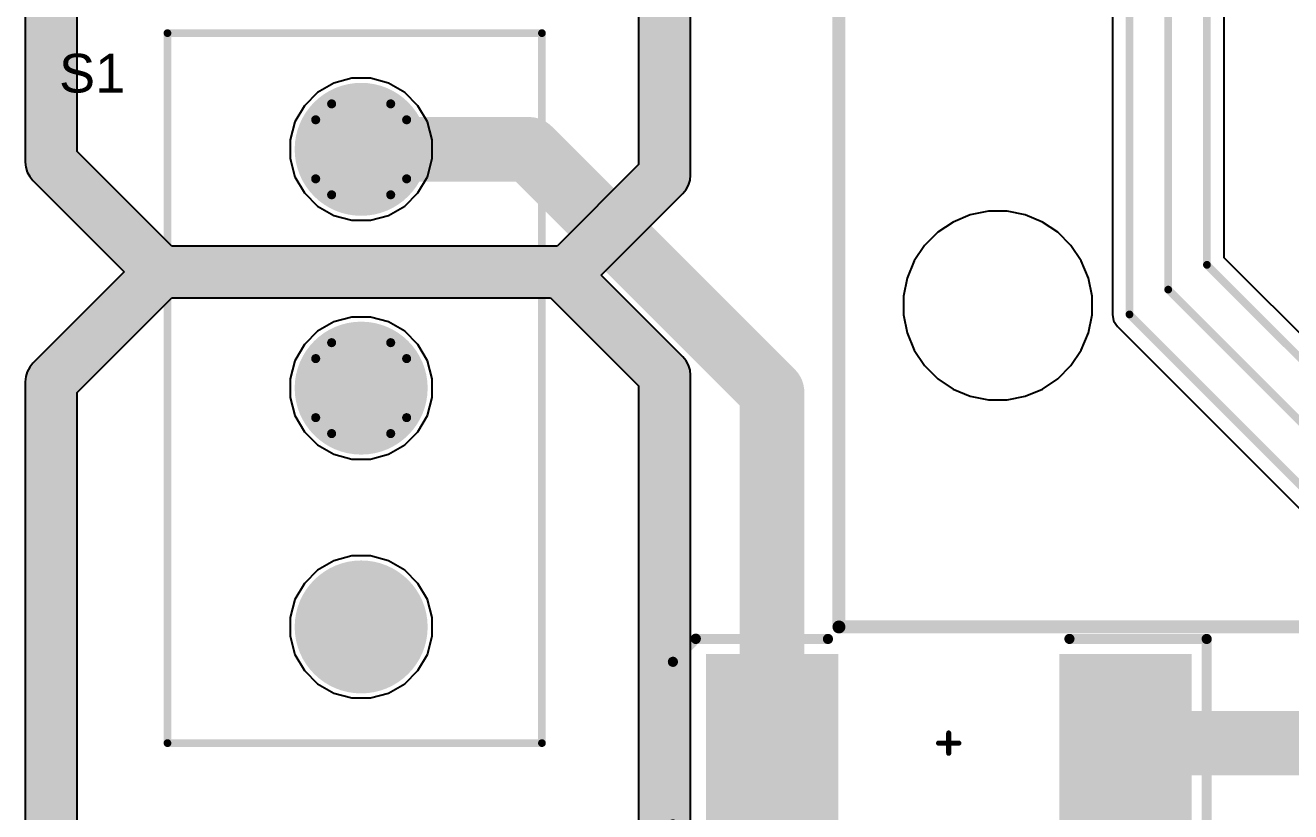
# Model space of a CAD drawing. Header units: millimetres. Extents: x -0.02 to 3.96, y -0.02 to 1.99.
# Drawn here: x 1.545 to 2.525, y 0.927 to 1.536 of the extents above; entities that cross this region are included whole.
import ezdxf

# ---------------------------------------------------------------- set-up
doc = ezdxf.new("R2010")
doc.units = ezdxf.units.MM
doc.header["$MEASUREMENT"] = 0
for name, color, linetype in [('BottomLayer', 5, 'Continuous'), ('BottomOverlay', 54, 'Continuous'), ('BottomPaste', 16, 'Continuous'), ('BottomSolder', 6, 'Continuous'), ('InternalPlane1', 76, 'Continuous'), ('InternalPlane2', 16, 'Continuous'), ('Mechanical1', 6, 'Continuous'), ('MultiLayer', 9, 'Continuous'), ('PadHoleLayer', 156, 'Continuous'), ('TopLayer', 1, 'Continuous'), ('TopOverlay', 2, 'Continuous'), ('TopSolder', 216, 'Continuous')]:
    doc.layers.add(name, color=color, linetype=linetype)
doc.styles.add('Arial', font='arial.ttf', dxfattribs={"height": 0.2})

# ---------------------------------------------------------------- blocks, each defined once
blk = doc.blocks.new('DB15_F______191_015_213_3')
at = {"layer": 'BottomSolder'}
h = blk.add_hatch(color=6, dxfattribs=at)
edge = h.paths.add_edge_path()
edge.add_arc((-1.037, -0.056), 0.004, 0, 360)
at = {"layer": 'InternalPlane1'}
h = blk.add_hatch(color=76, dxfattribs=at)
edge = h.paths.add_edge_path()
edge.add_arc((-1.037, -0.056), 0.083, 0, 360)
at = {"layer": 'InternalPlane2'}
h = blk.add_hatch(color=16, dxfattribs=at)
edge = h.paths.add_edge_path()
edge.add_arc((-1.037, -0.056), 0.083, 0, 360)
at = {"layer": 'PadHoleLayer'}
h = blk.add_hatch(color=156, dxfattribs=at)
edge = h.paths.add_edge_path()
edge.add_arc((-1.037, -0.056), 0.063, 0, 360)
at = {"layer": 'TopSolder'}
h = blk.add_hatch(color=216, dxfattribs=at)
edge = h.paths.add_edge_path()
edge.add_arc((-1.037, -0.056), 0.004, 0, 360)
at = {"layer": 'TopOverlay', "const_width": 0.01}
for points in [[(-1.16, -0.305), (-1.16, 0.19)], [(-1.16, -0.305), (0.389, -0.305)]]:
    blk.add_lwpolyline(points, dxfattribs=at)
at = {"layer": 'TopOverlay', "const_width": 0.005}
blk.add_lwpolyline([(-1.1625, -0.305, 1), (-1.1575, -0.305, 1)], format="xyb", close=True, dxfattribs=at)
blk.add_lwpolyline([(-1.1625, -0.305, 1), (-1.1575, -0.305, 1)], format="xyb", close=True, dxfattribs=at)
blk = doc.blocks.new('CS12ANW03_7')
at = {"layer": 'BottomLayer'}
h = blk.add_hatch(color=5, dxfattribs=at)
edge = h.paths.add_edge_path()
edge.add_arc((-0.185, 0), 0.045, 0, 360)
h = blk.add_hatch(color=5, dxfattribs=at)
edge = h.paths.add_edge_path()
edge.add_arc((0, 0), 0.045, 0, 360)
h = blk.add_hatch(color=5, dxfattribs=at)
edge = h.paths.add_edge_path()
edge.add_arc((0.185, 0), 0.045, 0, 360)
at = {"layer": 'BottomSolder'}
h = blk.add_hatch(color=6, dxfattribs=at)
edge = h.paths.add_edge_path()
edge.add_arc((-0.185, 0), 0.049, 0, 360)
h = blk.add_hatch(color=6, dxfattribs=at)
edge = h.paths.add_edge_path()
edge.add_arc((0, 0), 0.049, 0, 360)
h = blk.add_hatch(color=6, dxfattribs=at)
edge = h.paths.add_edge_path()
edge.add_arc((0.185, 0), 0.049, 0, 360)
at = {"layer": 'InternalPlane1'}
h = blk.add_hatch(color=76, dxfattribs=at)
edge = h.paths.add_edge_path()
edge.add_arc((-0.185, 0), 0.0515, 0, 360)
h = blk.add_hatch(color=76, dxfattribs=at)
edge = h.paths.add_edge_path()
edge.add_arc((0, 0), 0.0515, 0, 360)
h = blk.add_hatch(color=76, dxfattribs=at)
edge = h.paths.add_edge_path()
edge.add_arc((0.185, 0), 0.0515, 0, 360)
at = {"layer": 'InternalPlane2'}
h = blk.add_hatch(color=16, dxfattribs=at)
edge = h.paths.add_edge_path()
edge.add_arc((-0.185, 0), 0.0515, 0, 360)
at = {"layer": 'MultiLayer'}
h = blk.add_hatch(color=9, dxfattribs=at)
edge = h.paths.add_edge_path()
edge.add_arc((-0.185, 0), 0.045, 0, 360)
h = blk.add_hatch(color=9, dxfattribs=at)
edge = h.paths.add_edge_path()
edge.add_arc((0, 0), 0.045, 0, 360)
h = blk.add_hatch(color=9, dxfattribs=at)
edge = h.paths.add_edge_path()
edge.add_arc((0.185, 0), 0.045, 0, 360)
at = {"layer": 'PadHoleLayer'}
h = blk.add_hatch(color=156, dxfattribs=at)
edge = h.paths.add_edge_path()
edge.add_arc((-0.185, 0), 0.0315, 0, 360)
h = blk.add_hatch(color=156, dxfattribs=at)
edge = h.paths.add_edge_path()
edge.add_arc((0, 0), 0.0315, 0, 360)
h = blk.add_hatch(color=156, dxfattribs=at)
edge = h.paths.add_edge_path()
edge.add_arc((0.185, 0), 0.0315, 0, 360)
at = {"layer": 'TopLayer'}
h = blk.add_hatch(color=1, dxfattribs=at)
edge = h.paths.add_edge_path()
edge.add_arc((-0.185, 0), 0.045, 0, 360)
h = blk.add_hatch(color=1, dxfattribs=at)
edge = h.paths.add_edge_path()
edge.add_arc((0, 0), 0.045, 0, 360)
h = blk.add_hatch(color=1, dxfattribs=at)
edge = h.paths.add_edge_path()
edge.add_arc((0.185, 0), 0.045, 0, 360)
at = {"layer": 'TopSolder'}
h = blk.add_hatch(color=216, dxfattribs=at)
edge = h.paths.add_edge_path()
edge.add_arc((-0.185, 0), 0.049, 0, 360)
h = blk.add_hatch(color=216, dxfattribs=at)
edge = h.paths.add_edge_path()
edge.add_arc((0, 0), 0.049, 0, 360)
h = blk.add_hatch(color=216, dxfattribs=at)
edge = h.paths.add_edge_path()
edge.add_arc((0.185, 0), 0.049, 0, 360)
at = {"layer": 'InternalPlane2', "const_width": 0.007}
for points in [[(-0.02287, 0.03522, -0.296213), (0.02287, 0.03522)], [(0.16213, 0.03522, -0.296213), (0.20787, 0.03522)], [(-0.03522, -0.02287, -0.296213), (-0.03522, 0.02287)], [(0.03522, 0.02287, -0.296213), (0.03522, -0.02287)], [(0.14978, -0.02287, -0.296213), (0.14978, 0.02287)], [(0.22022, 0.02287, -0.296213), (0.22022, -0.02287)], [(0.02287, -0.03522, -0.296213), (-0.02287, -0.03522)], [(0.20787, -0.03522, -0.296213), (0.16213, -0.03522)]]:
    blk.add_lwpolyline(points, format="xyb", dxfattribs=at)
at = {"layer": 'InternalPlane2', "const_width": 0.0035}
for points in [[(-0.02462, 0.03522, 1), (-0.02112, 0.03522, 1)], [(0.02112, 0.03522, 1), (0.02462, 0.03522, 1)], [(0.16038, 0.03522, 1), (0.16388, 0.03522, 1)], [(0.20612, 0.03522, 1), (0.20962, 0.03522, 1)], [(-0.03697, 0.02287, 1), (-0.03347, 0.02287, 1)], [(0.03347, 0.02287, 1), (0.03697, 0.02287, 1)], [(0.14803, 0.02287, 1), (0.15153, 0.02287, 1)], [(0.21847, 0.02287, 1), (0.22197, 0.02287, 1)], [(-0.03697, -0.02287, 1), (-0.03347, -0.02287, 1)], [(0.03347, -0.02287, 1), (0.03697, -0.02287, 1)], [(0.14803, -0.02287, 1), (0.15153, -0.02287, 1)], [(0.21847, -0.02287, 1), (0.22197, -0.02287, 1)], [(-0.02462, -0.03522, 1), (-0.02112, -0.03522, 1)], [(0.02112, -0.03522, 1), (0.02462, -0.03522, 1)], [(0.16038, -0.03522, 1), (0.16388, -0.03522, 1)], [(0.20612, -0.03522, 1), (0.20962, -0.03522, 1)]]:
    blk.add_lwpolyline(points, format="xyb", close=True, dxfattribs=at)
at = {"layer": 'TopOverlay', "const_width": 0.006}
for points in [[(-0.275, 0.15), (0.275, 0.15)], [(-0.275, 0.15), (-0.275, -0.14)], [(0.275, 0.15), (0.275, -0.14)], [(-0.275, -0.14), (0.275, -0.14)]]:
    blk.add_lwpolyline(points, dxfattribs=at)
at = {"layer": 'TopOverlay', "const_width": 0.003}
for points in [[(-0.2765, 0.15, 1), (-0.2735, 0.15, 1)], [(-0.2765, 0.15, 1), (-0.2735, 0.15, 1)], [(0.2735, 0.15, 1), (0.2765, 0.15, 1)], [(0.2735, 0.15, 1), (0.2765, 0.15, 1)], [(-0.2765, -0.14, 1), (-0.2735, -0.14, 1)], [(-0.2765, -0.14, 1), (-0.2735, -0.14, 1)], [(0.2735, -0.14, 1), (0.2765, -0.14, 1)], [(0.2735, -0.14, 1), (0.2765, -0.14, 1)]]:
    blk.add_lwpolyline(points, format="xyb", close=True, dxfattribs=at)
blk = doc.blocks.new('SMC_B_20')
at = {"layer": 'BottomLayer'}
for points in [[(-0.18406, 0.06496), (-0.08957, 0.06496), (-0.08957, -0.06496), (-0.18406, -0.06496)], [(0.08957, 0.06496), (0.18406, 0.06496), (0.18406, -0.06496), (0.08957, -0.06496)]]:
    blk.add_hatch(color=5, dxfattribs=at).paths.add_polyline_path(points)
at = {"layer": 'BottomPaste'}
for points in [[(-0.18406, 0.06496), (-0.08957, 0.06496), (-0.08957, -0.06496), (-0.18406, -0.06496)], [(0.08957, 0.06496), (0.18406, 0.06496), (0.18406, -0.06496), (0.08957, -0.06496)]]:
    blk.add_hatch(color=16, dxfattribs=at).paths.add_polyline_path(points)
at = {"layer": 'BottomSolder'}
for points in [[(-0.18806, 0.06896), (-0.08557, 0.06896), (-0.08557, -0.06896), (-0.18806, -0.06896)], [(0.08557, 0.06896), (0.18806, 0.06896), (0.18806, -0.06896), (0.08557, -0.06896)]]:
    blk.add_hatch(color=6, dxfattribs=at).paths.add_polyline_path(points)
at = {"layer": 'BottomOverlay', "const_width": 0.00787}
for points in [[(-0.1998, 0.08071), (-0.1998, -0.08071)], [(-0.0935, 0.08071), (-0.1998, 0.08071)], [(0.19587, 0.08071), (0.0935, 0.08071)], [(0.21358, 0.06299), (0.19587, 0.08071)], [(0.21358, 0.06299), (0.21358, -0.06299)], [(0.21358, -0.06299), (0.19587, -0.08091)], [(-0.0935, -0.08071), (-0.1998, -0.08071)], [(0.19587, -0.08071), (0.0935, -0.08071)]]:
    blk.add_lwpolyline(points, dxfattribs=at)
at = {"layer": 'BottomOverlay', "const_width": 0.00394}
for points in [[(-0.20177, 0.08071, 1), (-0.19783, 0.08071, 1)], [(-0.20177, 0.08071, 1), (-0.19783, 0.08071, 1)], [(-0.09547, 0.08071, 1), (-0.09154, 0.08071, 1)], [(0.09154, 0.08071, 1), (0.09547, 0.08071, 1)], [(0.1939, 0.08071, 1), (0.19783, 0.08071, 1)], [(0.1939, 0.08071, 1), (0.19783, 0.08071, 1)], [(0.21161, 0.06299, 1), (0.21555, 0.06299, 1)], [(0.21161, 0.06299, 1), (0.21555, 0.06299, 1)], [(0.21161, -0.06299, 1), (0.21555, -0.06299, 1)], [(0.21161, -0.06299, 1), (0.21555, -0.06299, 1)], [(-0.20177, -0.08071, 1), (-0.19783, -0.08071, 1)], [(-0.20177, -0.08071, 1), (-0.19783, -0.08071, 1)], [(-0.09547, -0.08071, 1), (-0.09154, -0.08071, 1)], [(0.09154, -0.08071, 1), (0.09547, -0.08071, 1)], [(0.1939, -0.08071, 1), (0.19783, -0.08071, 1)], [(0.1939, -0.08091, 1), (0.19783, -0.08091, 1)]]:
    blk.add_lwpolyline(points, format="xyb", close=True, dxfattribs=at)
at = {"layer": 'Mechanical1', "const_width": 0.00394}
for points in [[(0, 0.00787), (0, -0.00787)], [(0.00787, 0), (-0.00787, 0)]]:
    blk.add_lwpolyline(points, dxfattribs=at)
at = {"layer": 'Mechanical1', "const_width": 0.00197}
for points in [[(-0.00098, 0.00787, 1), (0.00098, 0.00787, 1)], [(-0.00886, 0, 1), (-0.00689, 0, 1)], [(0.00689, 0, 1), (0.00886, 0, 1)], [(-0.00098, -0.00787, 1), (0.00098, -0.00787, 1)]]:
    blk.add_lwpolyline(points, format="xyb", close=True, dxfattribs=at)

msp = doc.modelspace()

# ---------------------------------------------------------------- linework, layer by layer
at = {"layer": 'BottomLayer', "const_width": 0.05}
for points in [[(1.805, 1.44), (1.935, 1.44)], [(1.935, 1.44), (2.12319, 1.25181)], [(2.12319, 0.98), (2.12319, 1.25181)], [(2.39681, 0.98), (2.555, 0.98)]]:
    msp.add_lwpolyline(points, dxfattribs=at)
at = {"layer": 'BottomLayer', "const_width": 0.025}
for points in [[(1.7925, 1.44, 1), (1.8175, 1.44, 1)], [(1.9225, 1.44, 1), (1.9475, 1.44, 1)], [(1.9225, 1.44, 1), (1.9475, 1.44, 1)], [(2.11069, 1.25181, 1), (2.13569, 1.25181, 1)], [(2.11069, 1.25181, 1), (2.13569, 1.25181, 1)], [(2.11069, 0.98, 1), (2.13569, 0.98, 1)], [(2.38431, 0.98, 1), (2.40931, 0.98, 1)]]:
    msp.add_lwpolyline(points, format="xyb", close=True, dxfattribs=at)
at = {"layer": 'InternalPlane2'}
for p, q in [((1.5449, 1.815), (1.5449, 1.43)), ((1.5851, 1.43832), (1.5851, 1.80668)), ((2.0601, 1.42), (2.0601, 1.805)), ((2.0199, 1.79668), (2.0199, 1.42832)), ((1.65832, 1.3651), (1.5851, 1.43832)), ((1.5449, 1.43), (1.54529, 1.42608)), ((1.54529, 1.42608), (1.54643, 1.42231)), ((1.54643, 1.42231), (1.54829, 1.41883)), ((2.0199, 1.42832), (1.95668, 1.3651)), ((1.54829, 1.41883), (1.55079, 1.41579)), ((1.55079, 1.41579), (1.62158, 1.345)), ((2.05671, 1.40883), (2.05857, 1.41231)), ((2.05857, 1.41231), (2.05971, 1.41608)), ((2.05971, 1.41608), (2.0601, 1.42)), ((1.99092, 1.3425), (2.05421, 1.40579)), ((2.05421, 1.40579), (2.05671, 1.40883)), ((1.95668, 1.3651), (1.65832, 1.3651)), ((1.62158, 1.345), (1.55079, 1.27421)), ((2.05421, 1.27921), (1.99092, 1.3425)), ((1.5851, 1.25168), (1.65832, 1.3249)), ((1.65832, 1.3249), (1.95168, 1.3249)), ((1.95168, 1.3249), (2.0199, 1.25668)), ((1.55079, 1.27421), (1.54829, 1.27117)), ((2.05671, 1.27617), (2.05421, 1.27921)), ((2.05857, 1.27269), (2.05671, 1.27617)), ((1.54643, 1.26769), (1.54529, 1.26392)), ((1.54829, 1.27117), (1.54643, 1.26769)), ((2.05971, 1.26892), (2.05857, 1.27269)), ((2.0601, 1.265), (2.05971, 1.26892)), ((2.0601, 0.425), (2.0601, 1.265)), ((1.54529, 1.26392), (1.5449, 1.26)), ((1.5449, 1.26), (1.5449, 0.42)), ((2.0199, 1.25668), (2.0199, 0.43332)), ((1.5851, 0.42832), (1.5851, 1.25168))]:
    msp.add_line(p, q, dxfattribs=at)
at = {"layer": 'InternalPlane2', "const_width": 0.04}
for points in [[(1.565, 1.43), (1.565, 1.815)], [(2.04, 1.42), (2.04, 1.805)], [(1.565, 1.43), (1.65, 1.345)], [(1.965, 1.345), (2.04, 1.42)], [(1.565, 1.26), (1.65, 1.345)], [(1.65, 1.345), (1.96, 1.345)], [(1.96, 1.345), (2.04, 1.265)], [(2.04, 0.425), (2.04, 1.265)], [(1.565, 0.42), (1.565, 1.26)]]:
    msp.add_lwpolyline(points, dxfattribs=at)
at = {"layer": 'InternalPlane2', "const_width": 0.02}
for points in [[(1.555, 1.43, 1), (1.575, 1.43, 1)], [(1.555, 1.43, 1), (1.575, 1.43, 1)], [(2.03, 1.42, 1), (2.05, 1.42, 1)], [(2.03, 1.42, 1), (2.05, 1.42, 1)], [(1.64, 1.345, 1), (1.66, 1.345, 1)], [(1.64, 1.345, 1), (1.66, 1.345, 1)], [(1.64, 1.345, 1), (1.66, 1.345, 1)], [(1.95, 1.345, 1), (1.97, 1.345, 1)], [(1.95, 1.345, 1), (1.97, 1.345, 1)], [(1.955, 1.345, 1), (1.975, 1.345, 1)], [(2.03, 1.265, 1), (2.05, 1.265, 1)], [(2.03, 1.265, 1), (2.05, 1.265, 1)], [(1.555, 1.26, 1), (1.575, 1.26, 1)], [(1.555, 1.26, 1), (1.575, 1.26, 1)]]:
    msp.add_lwpolyline(points, format="xyb", close=True, dxfattribs=at)
at = {"layer": 'TopLayer'}
for p, q in [((2.47325, 1.356), (2.47325, 1.75951)), ((2.38675, 1.617), (2.38675, 1.31209)), ((1.78377, 1.49125), (1.77123, 1.48401)), ((1.79776, 1.495), (1.78377, 1.49125)), ((1.81224, 1.495), (1.79776, 1.495)), ((1.82623, 1.49125), (1.81224, 1.495)), ((1.83877, 1.48401), (1.82623, 1.49125)), ((1.77123, 1.48401), (1.76099, 1.47377)), ((1.84901, 1.47377), (1.83877, 1.48401)), ((1.76099, 1.47377), (1.75375, 1.46123)), ((1.85625, 1.46123), (1.84901, 1.47377)), ((1.75375, 1.46123), (1.75, 1.44724)), ((1.86, 1.44724), (1.85625, 1.46123)), ((1.75, 1.44724), (1.75, 1.43276)), ((1.86, 1.43276), (1.86, 1.44724)), ((1.75, 1.43276), (1.75375, 1.41877)), ((1.85625, 1.41877), (1.86, 1.43276)), ((1.75375, 1.41877), (1.76099, 1.40623)), ((1.84901, 1.40623), (1.85625, 1.41877)), ((1.76099, 1.40623), (1.77123, 1.39599)), ((1.83877, 1.39599), (1.84901, 1.40623)), ((1.77123, 1.39599), (1.78377, 1.38875)), ((1.82623, 1.38875), (1.83877, 1.39599)), ((2.29081, 1.392), (2.27671, 1.38919)), ((2.30519, 1.392), (2.29081, 1.392)), ((2.31929, 1.38919), (2.30519, 1.392)), ((1.78377, 1.38875), (1.79776, 1.385)), ((1.79776, 1.385), (1.81224, 1.385)), ((1.81224, 1.385), (1.82623, 1.38875)), ((2.26342, 1.38369), (2.25147, 1.3757)), ((2.27671, 1.38919), (2.26342, 1.38369)), ((2.33258, 1.38369), (2.31929, 1.38919)), ((2.34453, 1.3757), (2.33258, 1.38369)), ((2.25147, 1.3757), (2.2413, 1.36553)), ((2.3547, 1.36553), (2.34453, 1.3757)), ((2.2413, 1.36553), (2.23331, 1.35358)), ((2.36269, 1.35358), (2.3547, 1.36553)), ((2.23331, 1.35358), (2.22781, 1.34029)), ((2.36819, 1.34029), (2.36269, 1.35358)), ((2.572, 1.25726), (2.47325, 1.356)), ((2.22781, 1.34029), (2.225, 1.32619)), ((2.371, 1.32619), (2.36819, 1.34029)), ((2.225, 1.32619), (2.225, 1.31181)), ((2.371, 1.31181), (2.371, 1.32619)), ((1.78377, 1.30625), (1.77123, 1.29901)), ((1.79776, 1.31), (1.78377, 1.30625)), ((1.81224, 1.31), (1.79776, 1.31)), ((1.82623, 1.30625), (1.81224, 1.31)), ((1.83877, 1.29901), (1.82623, 1.30625)), ((2.225, 1.31181), (2.22781, 1.29771)), ((2.36819, 1.29771), (2.371, 1.31181)), ((2.38675, 1.31209), (2.38775, 1.30701)), ((2.38775, 1.30701), (2.39063, 1.30271)), ((1.77123, 1.29901), (1.76099, 1.28877)), ((1.84901, 1.28877), (1.83877, 1.29901)), ((2.22781, 1.29771), (2.23331, 1.28442)), ((2.36269, 1.28442), (2.36819, 1.29771)), ((2.39063, 1.30271), (2.72358, 0.96976)), ((1.76099, 1.28877), (1.75375, 1.27623)), ((1.85625, 1.27623), (1.84901, 1.28877)), ((2.23331, 1.28442), (2.2413, 1.27247)), ((2.3547, 1.27247), (2.36269, 1.28442)), ((1.75375, 1.27623), (1.75, 1.26224)), ((1.86, 1.26224), (1.85625, 1.27623)), ((2.2413, 1.27247), (2.25147, 1.2623)), ((2.34453, 1.2623), (2.3547, 1.27247)), ((1.75, 1.26224), (1.75, 1.24776)), ((1.86, 1.24776), (1.86, 1.26224)), ((2.25147, 1.2623), (2.26342, 1.25431)), ((2.33258, 1.25431), (2.34453, 1.2623)), ((1.75, 1.24776), (1.75375, 1.23377)), ((1.85625, 1.23377), (1.86, 1.24776)), ((2.26342, 1.25431), (2.27671, 1.24881)), ((2.27671, 1.24881), (2.29081, 1.246)), ((2.29081, 1.246), (2.30519, 1.246)), ((2.30519, 1.246), (2.31929, 1.24881)), ((2.31929, 1.24881), (2.33258, 1.25431)), ((1.75375, 1.23377), (1.76099, 1.22123)), ((1.84901, 1.22123), (1.85625, 1.23377)), ((1.76099, 1.22123), (1.77123, 1.21099)), ((1.83877, 1.21099), (1.84901, 1.22123)), ((1.77123, 1.21099), (1.78377, 1.20375)), ((1.82623, 1.20375), (1.83877, 1.21099)), ((1.78377, 1.20375), (1.79776, 1.2)), ((1.79776, 1.2), (1.81224, 1.2)), ((1.81224, 1.2), (1.82623, 1.20375)), ((1.78377, 1.12125), (1.77123, 1.11401)), ((1.79776, 1.125), (1.78377, 1.12125)), ((1.81224, 1.125), (1.79776, 1.125)), ((1.82623, 1.12125), (1.81224, 1.125)), ((1.83877, 1.11401), (1.82623, 1.12125)), ((1.77123, 1.11401), (1.76099, 1.10377)), ((1.84901, 1.10377), (1.83877, 1.11401)), ((1.76099, 1.10377), (1.75375, 1.09123)), ((1.85625, 1.09123), (1.84901, 1.10377)), ((1.75375, 1.09123), (1.75, 1.07724)), ((1.86, 1.07724), (1.85625, 1.09123)), ((1.75, 1.07724), (1.75, 1.06276)), ((1.86, 1.06276), (1.86, 1.07724)), ((1.75, 1.06276), (1.75375, 1.04877)), ((1.85625, 1.04877), (1.86, 1.06276)), ((1.75375, 1.04877), (1.76099, 1.03623)), ((1.84901, 1.03623), (1.85625, 1.04877)), ((1.76099, 1.03623), (1.77123, 1.02599)), ((1.83877, 1.02599), (1.84901, 1.03623)), ((1.77123, 1.02599), (1.78377, 1.01875)), ((1.82623, 1.01875), (1.83877, 1.02599)), ((1.78377, 1.01875), (1.79776, 1.015)), ((1.79776, 1.015), (1.81224, 1.015)), ((1.81224, 1.015), (1.82623, 1.01875))]:
    msp.add_line(p, q, dxfattribs=at)
at = {"layer": 'TopLayer', "const_width": 0.006}
for points in [[(2.46, 1.35051), (2.46, 1.765)], [(2.4, 1.31209), (2.4, 1.635)], [(2.43, 1.3313), (2.43, 1.58)], [(2.46, 1.35051), (2.87551, 0.935)], [(2.43, 1.3313), (2.8263, 0.935)], [(2.4, 1.31209), (2.77709, 0.935)]]:
    msp.add_lwpolyline(points, dxfattribs=at)
at = {"layer": 'TopLayer', "const_width": 0.003}
for points in [[(2.4585, 1.35051, 1), (2.4615, 1.35051, 1)], [(2.4585, 1.35051, 1), (2.4615, 1.35051, 1)], [(2.4285, 1.3313, 1), (2.4315, 1.3313, 1)], [(2.4285, 1.3313, 1), (2.4315, 1.3313, 1)], [(2.3985, 1.31209, 1), (2.4015, 1.31209, 1)], [(2.3985, 1.31209, 1), (2.4015, 1.31209, 1)]]:
    msp.add_lwpolyline(points, format="xyb", close=True, dxfattribs=at)

# ---------------------------------------------------------------- block references
for name, p, rotation in [('DB15_F______191_015_213_3', (3.335, 1.375), 360), ('CS12ANW03_7', (1.805, 1.255), 90), ('SMC_B_20', (2.26, 0.98), 180)]:
    msp.add_blockref(name, p, dxfattribs=dict(rotation=rotation))

# ---------------------------------------------------------------- texts
at = {"layer": 'TopOverlay', "style": 'Arial'}
msp.add_text('S1', height=0.03, dxfattribs=at).set_placement((1.57101, 1.484))

doc.saveas('drawing.dxf')
